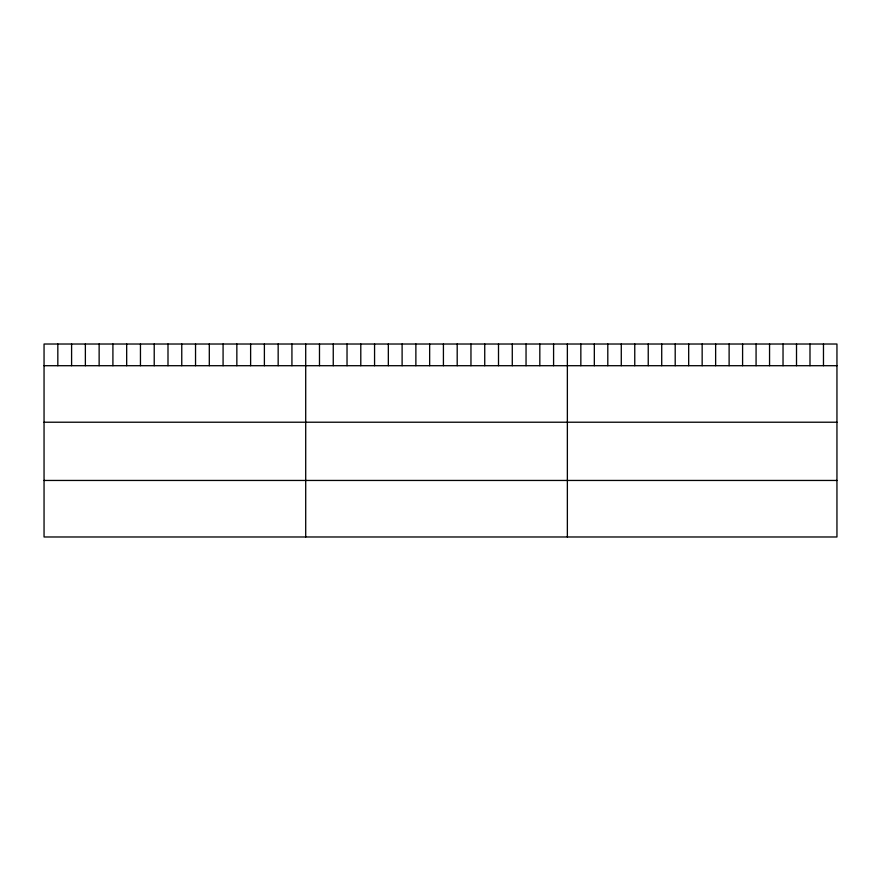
<?xml version="1.0" encoding="UTF-8"?>
<svg xmlns="http://www.w3.org/2000/svg" width="881" height="881" viewBox="0 0 881 881"><rect width="100%" height="100%" fill="white"/><g stroke="black" fill="none" stroke-linecap="round" stroke-linejoin="round"><path stroke-width="1.32" d="M836.95 365.703L836.95 536.981L44.05 536.981L44.05 344.019L836.95 344.019L836.95 365.703L44.05 365.703M44.05 422.219L836.95 422.219M44.05 480.453L836.95 480.453M823.471 344.019L823.471 365.703M809.991 344.019L809.991 365.703M796.512 344.019L796.512 365.703M783.033 344.019L783.033 365.703M769.553 344.019L769.553 365.703M756.074 344.019L756.074 365.703M742.595 344.019L742.595 365.703M729.116 344.019L729.116 365.703M715.636 344.019L715.636 365.703M702.157 344.019L702.157 365.703M688.678 344.019L688.678 365.703M675.198 344.019L675.198 365.703M661.719 344.019L661.719 365.703M648.24 344.019L648.24 365.703M634.76 344.019L634.76 365.703M621.281 344.019L621.281 365.703M607.802 344.019L607.802 365.703M594.323 344.019L594.323 365.703M580.843 344.019L580.843 365.703M567.364 344.019L567.364 536.981M553.587 344.019L553.587 365.703M539.822 344.019L539.822 365.703M526.045 344.019L526.045 365.703M512.279 344.019L512.279 365.703M498.503 344.019L498.503 365.703M484.737 344.019L484.737 365.703M470.961 344.019L470.961 365.703M457.195 344.019L457.195 365.703M443.418 344.019L443.418 365.703M429.653 344.019L429.653 365.703M415.876 344.019L415.876 365.703M402.11 344.019L402.11 365.703M388.334 344.019L388.334 365.703M374.568 344.019L374.568 365.703M360.792 344.019L360.792 365.703M347.026 344.019L347.026 365.703M333.249 344.019L333.249 365.703M319.484 344.019L319.484 365.703M305.707 344.019L305.707 536.981M291.93 344.019L291.93 365.703M278.165 344.019L278.165 365.703M264.388 344.019L264.388 365.703M250.622 344.019L250.622 365.703M236.846 344.019L236.846 365.703M223.08 344.019L223.08 365.703M209.304 344.019L209.304 365.703M195.538 344.019L195.538 365.703M181.761 344.019L181.761 365.703M167.996 344.019L167.996 365.703M154.219 344.019L154.219 365.703M140.453 344.019L140.453 365.703M126.677 344.019L126.677 365.703M112.911 344.019L112.911 365.703M99.135 344.019L99.135 365.703M85.369 344.019L85.369 365.703M71.592 344.019L71.592 365.703M57.827 344.019L57.827 365.703"/></g></svg>
